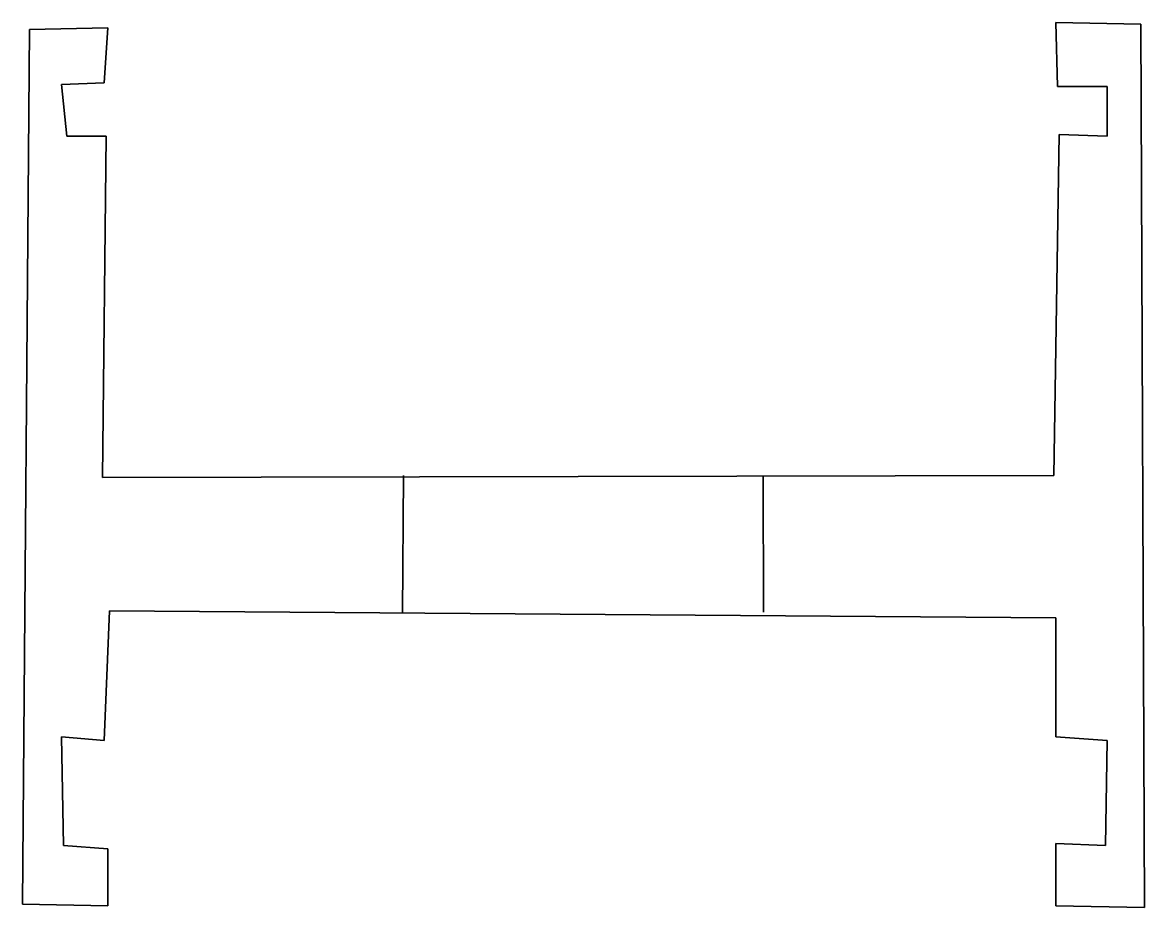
# Model space of a CAD drawing. Header units: millimetres. Extents: x 42 to 173, y 67 to 170.
import ezdxf

# ---------------------------------------------------------------- set-up
doc = ezdxf.new("R2010")
doc.units = ezdxf.units.MM
doc.layers.get('0').update_dxf_attribs({"color": 1, "lineweight": 35, "true_color": 0xff0000})

msp = doc.modelspace()

# ---------------------------------------------------------------- linework, layer by layer
for p, q in [((172.41, 170.06), (162.46, 170.27)), ((162.46, 170.27), (162.66, 162.8)), ((42.81, 169.44), (41.98, 67.41)), ((51.93, 169.64), (42.81, 169.44)), ((51.52, 163.22), (51.93, 169.64)), ((172.83, 67), (172.41, 170.06)), ((46.54, 163.01), (51.52, 163.22)), ((47.16, 156.99), (46.54, 163.01)), ((162.66, 162.8), (168.47, 162.8)), ((168.47, 162.8), (168.47, 156.99)), ((162.87, 157.2), (162.25, 117.39)), ((168.47, 156.99), (162.87, 157.2)), ((51.73, 156.99), (47.16, 156.99)), ((51.31, 117.18), (51.73, 156.99)), ((162.25, 117.39), (51.31, 117.18)), ((86.41, 117.4), (86.29, 101.37)), ((128.4, 101.46), (128.37, 117.33)), ((51.52, 86.49), (52.14, 101.63)), ((52.14, 101.63), (162.46, 100.8)), ((162.46, 100.8), (162.46, 86.91)), ((46.75, 74.26), (46.54, 86.91)), ((46.54, 86.91), (51.52, 86.49)), ((162.46, 86.91), (168.47, 86.49)), ((168.47, 86.49), (168.26, 74.26)), ((51.93, 73.84), (46.75, 74.26)), ((51.93, 67.21), (51.93, 73.84)), ((168.26, 74.26), (162.46, 74.46)), ((162.46, 74.46), (162.46, 67.21)), ((41.98, 67.41), (51.93, 67.21)), ((162.46, 67.21), (172.83, 67))]:
    msp.add_line(p, q)

doc.saveas('drawing.dxf')
